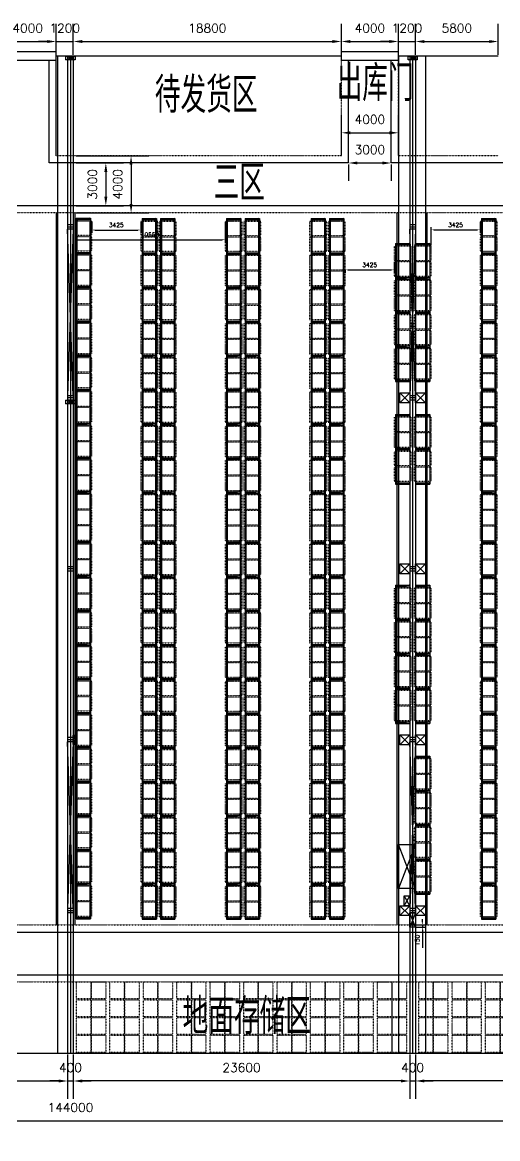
# Model space of a CAD drawing. Header units: millimetres. Extents: x 6622 to 532820, y 3370 to 359312.
# Drawn here: x 78485 to 111822, y 3370 to 81758 of the extents above; entities that cross this region are included whole.
import ezdxf

# ---------------------------------------------------------------- set-up
doc = ezdxf.new("R2010")
doc.units = ezdxf.units.MM
doc.linetypes.add('ACAD_ISO03W100', pattern=[30, 12, -18])
doc.styles.get("Standard").update_dxf_attribs({"font": 'txt', "bigfont": 'gbcbig.shx'})
doc.dimstyles.new('ISO-25', dxfattribs={"dimtxt": 625, "dimasz": 625, "dimexe": 1250, "dimexo": 100, "dimgap": 625, "dimtad": 1, "dimtxsty": 'Standard', "dimcen": 2.5, "dimadec": 0, "dimazin": 0, "dimtfac": 1, "dimtmove": 0, "dimatfit": 3, "dimfxl": 1, "dimarcsym": 0})
doc.dimstyles.new('副本 ISO-25', dxfattribs={"dimtxt": 300, "dimasz": 200, "dimexe": 200, "dimexo": 25, "dimgap": 200, "dimtad": 1, "dimtxsty": 'Standard', "dimcen": 2.5, "dimadec": 0, "dimazin": 0, "dimtfac": 1, "dimtmove": 0, "dimatfit": 3, "dimfxl": 1, "dimarcsym": 0})

# ---------------------------------------------------------------- blocks, each defined once
blk = doc.blocks.new('*D13')
at = {"color": 0, "lineweight": -2, "transparency": 16777216}
for p, q in [((101360, 71780), (101360, 70630)), ((101985, 71880), (103735, 71880)), ((104360, 71780), (104360, 70630))]:
    blk.add_line(p, q, dxfattribs=at)
at = {"color": 0, "transparency": 16777216}
for points in [[(101985, 71984), (101985, 71776), (101360, 71880)], [(103735, 71984), (103735, 71776), (104360, 71880)]]:
    blk.add_solid(points, dxfattribs=at)
at = {"layer": 'Defpoints', "color": 0, "transparency": 16777216}
for p in [(101360, 71880), (104360, 71880), (104360, 71880)]:
    blk.add_point(p, dxfattribs=at)
at = {"color": 0, "transparency": 16777216, "insert": (102860, 72817), "char_height": 625, "attachment_point": 5}
blk.add_mtext('3000', dxfattribs=at)
blk = doc.blocks.new('*D14')
at = {"color": 0, "lineweight": -2, "transparency": 16777216}
for p, q in [((100860, 72480), (100860, 75250)), ((104860, 72480), (104860, 75250)), ((101485, 74000), (104235, 74000))]:
    blk.add_line(p, q, dxfattribs=at)
at = {"color": 0, "transparency": 16777216}
for points in [[(101485, 74104), (101485, 73896), (100860, 74000)], [(104235, 74104), (104235, 73896), (104860, 74000)]]:
    blk.add_solid(points, dxfattribs=at)
at = {"layer": 'Defpoints', "color": 0, "transparency": 16777216}
for p in [(104860, 74000), (100860, 72380), (104860, 72380)]:
    blk.add_point(p, dxfattribs=at)
at = {"color": 0, "transparency": 16777216, "insert": (102860, 74938), "char_height": 625, "attachment_point": 5}
blk.add_mtext('4000', dxfattribs=at)
blk = doc.blocks.new('*D16')
at = {"color": 0, "lineweight": -2, "transparency": 16777216}
for p, q in [((76860, 79780), (76860, 81660)), ((80860, 79780), (80860, 81660)), ((77485, 80410), (80235, 80410))]:
    blk.add_line(p, q, dxfattribs=at)
at = {"color": 0, "transparency": 16777216}
for points in [[(77485, 80514), (77485, 80306), (76860, 80410)], [(80235, 80514), (80235, 80306), (80860, 80410)]]:
    blk.add_solid(points, dxfattribs=at)
at = {"layer": 'Defpoints', "color": 0, "transparency": 16777216}
for p in [(80860, 80410), (76860, 79680), (80860, 79680)]:
    blk.add_point(p, dxfattribs=at)
at = {"color": 0, "transparency": 16777216, "insert": (78860, 81348), "char_height": 625, "attachment_point": 5}
blk.add_mtext('4000', dxfattribs=at)
blk = doc.blocks.new('*D17')
at = {"color": 0, "lineweight": -2, "transparency": 16777216}
for p, q in [((80860, 79480), (80860, 81660)), ((82060, 79480), (82060, 81660)), ((80235, 80410), (79610, 80410)), ((80860, 80410), (82060, 80410)), ((82685, 80410), (83310, 80410))]:
    blk.add_line(p, q, dxfattribs=at)
at = {"color": 0, "transparency": 16777216}
for points in [[(80235, 80514), (80235, 80306), (80860, 80410)], [(82685, 80514), (82685, 80306), (82060, 80410)]]:
    blk.add_solid(points, dxfattribs=at)
at = {"layer": 'Defpoints', "color": 0, "transparency": 16777216}
for p in [(82060, 80410), (80860, 79380), (82060, 79380)]:
    blk.add_point(p, dxfattribs=at)
at = {"color": 0, "transparency": 16777216, "insert": (81460, 81348), "char_height": 625, "attachment_point": 5}
blk.add_mtext('1200', dxfattribs=at)
blk = doc.blocks.new('*D18')
at = {"color": 0, "lineweight": -2, "transparency": 16777216}
for p, q in [((82060, 79480), (82060, 81660)), ((100860, 79480), (100860, 81660)), ((82685, 80410), (100235, 80410))]:
    blk.add_line(p, q, dxfattribs=at)
at = {"color": 0, "transparency": 16777216}
for points in [[(82685, 80514), (82685, 80306), (82060, 80410)], [(100235, 80514), (100235, 80306), (100860, 80410)]]:
    blk.add_solid(points, dxfattribs=at)
at = {"layer": 'Defpoints', "color": 0, "transparency": 16777216}
for p in [(100860, 80410), (82060, 79380), (100860, 79380)]:
    blk.add_point(p, dxfattribs=at)
at = {"color": 0, "transparency": 16777216, "insert": (91460, 81348), "char_height": 625, "attachment_point": 5}
blk.add_mtext('18800', dxfattribs=at)
blk = doc.blocks.new('*D19')
at = {"color": 0, "lineweight": -2, "transparency": 16777216}
for p, q in [((100860, 79780), (100860, 81660)), ((104860, 79780), (104860, 81660)), ((101485, 80410), (104235, 80410))]:
    blk.add_line(p, q, dxfattribs=at)
at = {"color": 0, "transparency": 16777216}
for points in [[(101485, 80514), (101485, 80306), (100860, 80410)], [(104235, 80514), (104235, 80306), (104860, 80410)]]:
    blk.add_solid(points, dxfattribs=at)
at = {"layer": 'Defpoints', "color": 0, "transparency": 16777216}
for p in [(104860, 80410), (100860, 79680), (104860, 79680)]:
    blk.add_point(p, dxfattribs=at)
at = {"color": 0, "transparency": 16777216, "insert": (102860, 81348), "char_height": 625, "attachment_point": 5}
blk.add_mtext('4000', dxfattribs=at)
blk = doc.blocks.new('*D20')
at = {"color": 0, "lineweight": -2, "transparency": 16777216}
for p, q in [((104860, 79480), (104860, 81660)), ((106060, 79480), (106060, 81660)), ((104235, 80410), (103610, 80410)), ((104860, 80410), (106060, 80410)), ((106685, 80410), (107310, 80410))]:
    blk.add_line(p, q, dxfattribs=at)
at = {"color": 0, "transparency": 16777216}
for points in [[(104235, 80514), (104235, 80306), (104860, 80410)], [(106685, 80514), (106685, 80306), (106060, 80410)]]:
    blk.add_solid(points, dxfattribs=at)
at = {"layer": 'Defpoints', "color": 0, "transparency": 16777216}
for p in [(106060, 80410), (104860, 79380), (106060, 79380)]:
    blk.add_point(p, dxfattribs=at)
at = {"color": 0, "transparency": 16777216, "insert": (105460, 81348), "char_height": 625, "attachment_point": 5}
blk.add_mtext('1200', dxfattribs=at)
blk = doc.blocks.new('*D21')
at = {"color": 0, "lineweight": -2, "transparency": 16777216}
for p, q in [((106060, 79480), (106060, 81660)), ((111860, 79480), (111860, 81660)), ((106685, 80410), (111235, 80410))]:
    blk.add_line(p, q, dxfattribs=at)
at = {"color": 0, "transparency": 16777216}
for points in [[(106685, 80514), (106685, 80306), (106060, 80410)], [(111235, 80514), (111235, 80306), (111860, 80410)]]:
    blk.add_solid(points, dxfattribs=at)
at = {"layer": 'Defpoints', "color": 0, "transparency": 16777216}
for p in [(111860, 80410), (106060, 79380), (111860, 79380)]:
    blk.add_point(p, dxfattribs=at)
at = {"color": 0, "transparency": 16777216, "insert": (108960, 81348), "char_height": 625, "attachment_point": 5}
blk.add_mtext('5800', dxfattribs=at)
blk = doc.blocks.new('*D39')
at = {"color": 0, "lineweight": -2, "transparency": 16777216}
for p, q in [((106060, 9280), (106060, 6170)), ((129660, 9280), (129660, 6170)), ((129035, 7420), (106685, 7420))]:
    blk.add_line(p, q, dxfattribs=at)
at = {"color": 0, "transparency": 16777216}
for points in [[(106685, 7524), (106685, 7316), (106060, 7420)], [(129035, 7524), (129035, 7316), (129660, 7420)]]:
    blk.add_solid(points, dxfattribs=at)
at = {"layer": 'Defpoints', "color": 0, "transparency": 16777216}
for p in [(106060, 9380), (129660, 9380), (106060, 7420)]:
    blk.add_point(p, dxfattribs=at)
at = {"color": 0, "transparency": 16777216, "insert": (117860, 8358), "char_height": 625, "attachment_point": 5}
blk.add_mtext('23600', dxfattribs=at)
blk = doc.blocks.new('*D40')
at = {"color": 0, "lineweight": -2, "transparency": 16777216}
for p, q in [((82060, 9280), (82060, 6170)), ((105660, 9280), (105660, 6170)), ((105035, 7420), (82685, 7420))]:
    blk.add_line(p, q, dxfattribs=at)
at = {"color": 0, "transparency": 16777216}
for points in [[(82685, 7524), (82685, 7316), (82060, 7420)], [(105035, 7524), (105035, 7316), (105660, 7420)]]:
    blk.add_solid(points, dxfattribs=at)
at = {"layer": 'Defpoints', "color": 0, "transparency": 16777216}
for p in [(82060, 9380), (105660, 9380), (82060, 7420)]:
    blk.add_point(p, dxfattribs=at)
at = {"color": 0, "transparency": 16777216, "insert": (93860, 8358), "char_height": 625, "attachment_point": 5}
blk.add_mtext('23600', dxfattribs=at)
blk = doc.blocks.new('*D41')
at = {"color": 0, "lineweight": -2, "transparency": 16777216}
for p, q in [((105660, 9280), (105660, 6170)), ((106060, 9280), (106060, 6170)), ((105035, 7420), (104410, 7420)), ((105660, 7420), (106060, 7420)), ((106685, 7420), (107310, 7420))]:
    blk.add_line(p, q, dxfattribs=at)
at = {"color": 0, "transparency": 16777216}
for points in [[(105035, 7524), (105035, 7316), (105660, 7420)], [(106685, 7524), (106685, 7316), (106060, 7420)]]:
    blk.add_solid(points, dxfattribs=at)
at = {"layer": 'Defpoints', "color": 0, "transparency": 16777216}
for p in [(105660, 9380), (106060, 9380), (106060, 7420)]:
    blk.add_point(p, dxfattribs=at)
at = {"color": 0, "transparency": 16777216, "insert": (105860, 8358), "char_height": 625, "attachment_point": 5}
blk.add_mtext('400', dxfattribs=at)
blk = doc.blocks.new('*D42')
at = {"color": 0, "lineweight": -2, "transparency": 16777216}
for p, q in [((58060, 9280), (58060, 6170)), ((81660, 9280), (81660, 6170)), ((58685, 7420), (81035, 7420))]:
    blk.add_line(p, q, dxfattribs=at)
at = {"color": 0, "transparency": 16777216}
for points in [[(58685, 7524), (58685, 7316), (58060, 7420)], [(81035, 7524), (81035, 7316), (81660, 7420)]]:
    blk.add_solid(points, dxfattribs=at)
at = {"layer": 'Defpoints', "color": 0, "transparency": 16777216}
for p in [(58060, 9380), (81660, 9380), (81660, 7420)]:
    blk.add_point(p, dxfattribs=at)
at = {"color": 0, "transparency": 16777216, "insert": (69860, 8358), "char_height": 625, "attachment_point": 5}
blk.add_mtext('23600', dxfattribs=at)
blk = doc.blocks.new('*D43')
at = {"color": 0, "lineweight": -2, "transparency": 16777216}
for p, q in [((81660, 9280), (81660, 6170)), ((82060, 9280), (82060, 6170)), ((81035, 7420), (80410, 7420)), ((81660, 7420), (82060, 7420)), ((82685, 7420), (83310, 7420))]:
    blk.add_line(p, q, dxfattribs=at)
at = {"color": 0, "transparency": 16777216}
for points in [[(81035, 7524), (81035, 7316), (81660, 7420)], [(82685, 7524), (82685, 7316), (82060, 7420)]]:
    blk.add_solid(points, dxfattribs=at)
at = {"layer": 'Defpoints', "color": 0, "transparency": 16777216}
for p in [(81660, 9380), (82060, 9380), (82060, 7420)]:
    blk.add_point(p, dxfattribs=at)
at = {"color": 0, "transparency": 16777216, "insert": (81860, 8358), "char_height": 625, "attachment_point": 5}
blk.add_mtext('400', dxfattribs=at)
blk = doc.blocks.new('*D46')
at = {"color": 0, "lineweight": -2, "transparency": 16777216}
for p, q in [((82260, 71880), (85590, 71880)), ((84340, 71255), (84340, 69505)), ((82260, 68880), (85590, 68880))]:
    blk.add_line(p, q, dxfattribs=at)
at = {"color": 0, "transparency": 16777216}
for points in [[(84236, 71255), (84444, 71255), (84340, 71880)], [(84236, 69505), (84444, 69505), (84340, 68880)]]:
    blk.add_solid(points, dxfattribs=at)
at = {"layer": 'Defpoints', "color": 0, "transparency": 16777216}
for p in [(82160, 71880), (82160, 68880), (84340, 68880)]:
    blk.add_point(p, dxfattribs=at)
at = {"color": 0, "transparency": 16777216, "insert": (83402, 70380), "char_height": 625, "attachment_point": 5, "rotation": 90}
blk.add_mtext('3000', dxfattribs=at)
blk = doc.blocks.new('*D47')
at = {"color": 0, "lineweight": -2, "transparency": 16777216}
for p, q in [((82260, 72380), (87360, 72380)), ((86110, 71755), (86110, 69005)), ((82260, 68380), (87360, 68380))]:
    blk.add_line(p, q, dxfattribs=at)
at = {"color": 0, "transparency": 16777216}
for points in [[(86006, 71755), (86214, 71755), (86110, 72380)], [(86006, 69005), (86214, 69005), (86110, 68380)]]:
    blk.add_solid(points, dxfattribs=at)
at = {"layer": 'Defpoints', "color": 0, "transparency": 16777216}
for p in [(82160, 72380), (82160, 68380), (86110, 68380)]:
    blk.add_point(p, dxfattribs=at)
at = {"color": 0, "transparency": 16777216, "insert": (85172, 70380), "char_height": 625, "attachment_point": 5, "rotation": 90}
blk.add_mtext('4000', dxfattribs=at)
blk = doc.blocks.new('*D50')
at = {"color": 0, "lineweight": -2, "transparency": 16777216}
for p, q in [((9860, 9280), (9860, 3370)), ((153860, 9280), (153860, 3370)), ((10485, 4620), (153235, 4620))]:
    blk.add_line(p, q, dxfattribs=at)
at = {"color": 0, "transparency": 16777216}
for points in [[(10485, 4724), (10485, 4516), (9860, 4620)], [(153235, 4724), (153235, 4516), (153860, 4620)]]:
    blk.add_solid(points, dxfattribs=at)
at = {"layer": 'Defpoints', "color": 0, "transparency": 16777216}
for p in [(9860, 9380), (153860, 9380), (153860, 4620)]:
    blk.add_point(p, dxfattribs=at)
at = {"color": 0, "transparency": 16777216, "insert": (81860, 5558), "char_height": 625, "attachment_point": 5}
blk.add_mtext('144000', dxfattribs=at)
blk = doc.blocks.new('地面托盘')
at = {"color": 3, "linetype": 'ACAD_ISO03W100'}
for points in [[(62730, -1440), (62730, -240), (63730, -240), (63730, -1440)], [(63775, -1440), (63775, -240), (64775, -240), (64775, -1440)], [(65075, -1440), (65075, -240), (66075, -240), (66075, -1440)], [(66120, -1440), (66120, -240), (67120, -240), (67120, -1440)], [(67420, -1440), (67420, -240), (68420, -240), (68420, -1440)], [(68465, -1440), (68465, -240), (69465, -240), (69465, -1440)], [(69765, -1440), (69765, -240), (70765, -240), (70765, -1440)], [(70810, -1440), (70810, -240), (71810, -240), (71810, -1440)], [(72110, -1440), (72110, -240), (73110, -240), (73110, -1440)], [(73155, -1440), (73155, -240), (74155, -240), (74155, -1440)], [(74455, -1440), (74455, -240), (75455, -240), (75455, -1440)], [(75500, -1440), (75500, -240), (76500, -240), (76500, -1440)], [(76800, -1440), (76800, -240), (77800, -240), (77800, -1440)], [(77845, -1440), (77845, -240), (78845, -240), (78845, -1440)], [(79145, -1440), (79145, -240), (80145, -240), (80145, -1440)], [(80190, -1440), (80190, -240), (81190, -240), (81190, -1440)], [(81490, -1440), (81490, -240), (82490, -240), (82490, -1440)], [(82535, -1440), (82535, -240), (83535, -240), (83535, -1440)], [(83835, -1440), (83835, -240), (84835, -240), (84835, -1440)], [(84880, -1440), (84880, -240), (85880, -240), (85880, -1440)], [(62730, -2690), (62730, -1490), (63730, -1490), (63730, -2690)], [(63775, -2690), (63775, -1490), (64775, -1490), (64775, -2690)], [(65075, -2690), (65075, -1490), (66075, -1490), (66075, -2690)], [(66120, -2690), (66120, -1490), (67120, -1490), (67120, -2690)], [(67420, -2690), (67420, -1490), (68420, -1490), (68420, -2690)], [(68465, -2690), (68465, -1490), (69465, -1490), (69465, -2690)], [(69765, -2690), (69765, -1490), (70765, -1490), (70765, -2690)], [(70810, -2690), (70810, -1490), (71810, -1490), (71810, -2690)], [(72110, -2690), (72110, -1490), (73110, -1490), (73110, -2690)], [(73155, -2690), (73155, -1490), (74155, -1490), (74155, -2690)], [(74455, -2690), (74455, -1490), (75455, -1490), (75455, -2690)], [(75500, -2690), (75500, -1490), (76500, -1490), (76500, -2690)], [(76800, -2690), (76800, -1490), (77800, -1490), (77800, -2690)], [(77845, -2690), (77845, -1490), (78845, -1490), (78845, -2690)], [(79145, -2690), (79145, -1490), (80145, -1490), (80145, -2690)], [(80190, -2690), (80190, -1490), (81190, -1490), (81190, -2690)], [(81490, -2690), (81490, -1490), (82490, -1490), (82490, -2690)], [(82535, -2690), (82535, -1490), (83535, -1490), (83535, -2690)], [(83835, -2690), (83835, -1490), (84835, -1490), (84835, -2690)], [(84880, -2690), (84880, -1490), (85880, -1490), (85880, -2690)], [(62730, -3940), (62730, -2740), (63730, -2740), (63730, -3940)], [(63775, -3940), (63775, -2740), (64775, -2740), (64775, -3940)], [(65075, -3940), (65075, -2740), (66075, -2740), (66075, -3940)], [(66120, -3940), (66120, -2740), (67120, -2740), (67120, -3940)], [(67420, -3940), (67420, -2740), (68420, -2740), (68420, -3940)], [(68465, -3940), (68465, -2740), (69465, -2740), (69465, -3940)], [(69765, -3940), (69765, -2740), (70765, -2740), (70765, -3940)], [(70810, -3940), (70810, -2740), (71810, -2740), (71810, -3940)], [(72110, -3940), (72110, -2740), (73110, -2740), (73110, -3940)], [(73155, -3940), (73155, -2740), (74155, -2740), (74155, -3940)], [(74455, -3940), (74455, -2740), (75455, -2740), (75455, -3940)], [(75500, -3940), (75500, -2740), (76500, -2740), (76500, -3940)], [(76800, -3940), (76800, -2740), (77800, -2740), (77800, -3940)], [(77845, -3940), (77845, -2740), (78845, -2740), (78845, -3940)], [(79145, -3940), (79145, -2740), (80145, -2740), (80145, -3940)], [(80190, -3940), (80190, -2740), (81190, -2740), (81190, -3940)], [(81490, -3940), (81490, -2740), (82490, -2740), (82490, -3940)], [(82535, -3940), (82535, -2740), (83535, -2740), (83535, -3940)], [(83835, -3940), (83835, -2740), (84835, -2740), (84835, -3940)], [(84880, -3940), (84880, -2740), (85880, -2740), (85880, -3940)], [(62730, -5190), (62730, -3990), (63730, -3990), (63730, -5190)], [(63775, -5190), (63775, -3990), (64775, -3990), (64775, -5190)], [(65075, -5190), (65075, -3990), (66075, -3990), (66075, -5190)], [(66120, -5190), (66120, -3990), (67120, -3990), (67120, -5190)], [(67420, -5190), (67420, -3990), (68420, -3990), (68420, -5190)], [(68465, -5190), (68465, -3990), (69465, -3990), (69465, -5190)], [(69765, -5190), (69765, -3990), (70765, -3990), (70765, -5190)], [(70810, -5190), (70810, -3990), (71810, -3990), (71810, -5190)], [(72110, -5190), (72110, -3990), (73110, -3990), (73110, -5190)], [(73155, -5190), (73155, -3990), (74155, -3990), (74155, -5190)], [(74455, -5190), (74455, -3990), (75455, -3990), (75455, -5190)], [(75500, -5190), (75500, -3990), (76500, -3990), (76500, -5190)], [(76800, -5190), (76800, -3990), (77800, -3990), (77800, -5190)], [(77845, -5190), (77845, -3990), (78845, -3990), (78845, -5190)], [(79145, -5190), (79145, -3990), (80145, -3990), (80145, -5190)], [(80190, -5190), (80190, -3990), (81190, -3990), (81190, -5190)], [(81490, -5190), (81490, -3990), (82490, -3990), (82490, -5190)], [(82535, -5190), (82535, -3990), (83535, -3990), (83535, -5190)], [(83835, -5190), (83835, -3990), (84835, -3990), (84835, -5190)], [(84880, -5190), (84880, -3990), (85880, -3990), (85880, -5190)]]:
    blk.add_lwpolyline(points, close=True, dxfattribs=at)
blk = doc.blocks.new('*D94')
at = {"color": 0, "lineweight": -2, "transparency": 16777216}
for p, q in [((106085, 18380), (106740, 18380)), ((106085, 18230), (106740, 18230)), ((106540, 18580), (106540, 18780)), ((106540, 18380), (106540, 18230)), ((106540, 18030), (106540, 16780))]:
    blk.add_line(p, q, dxfattribs=at)
at = {"color": 0, "transparency": 16777216}
for points in [[(106507, 18580), (106573, 18580), (106540, 18380)], [(106507, 18030), (106573, 18030), (106540, 18230)]]:
    blk.add_solid(points, dxfattribs=at)
at = {"layer": 'Defpoints', "color": 0, "transparency": 16777216}
for p in [(106060, 18380), (106060, 18230), (106540, 18230)]:
    blk.add_point(p, dxfattribs=at)
at = {"color": 0, "transparency": 16777216, "insert": (106190, 17305), "char_height": 300, "attachment_point": 5, "rotation": 90}
blk.add_mtext('150', dxfattribs=at)
blk = doc.blocks.new('货架')
at = {"color": 6}
for p, q in [((213640, 135175), (214640, 135175)), ((213640, 135175), (213640, 115875)), ((213640, 135075), (214640, 135075)), ((213690, 135175), (213690, 115875)), ((213690, 135175), (214590, 135075)), ((214590, 135175), (213690, 135075)), ((214590, 135175), (214590, 115875)), ((214640, 135175), (214640, 115875)), ((213640, 132775), (214640, 132775)), ((213640, 132675), (214640, 132675)), ((213690, 132775), (214590, 132675)), ((214590, 132775), (213690, 132675)), ((213640, 130375), (214640, 130375)), ((213640, 130275), (214640, 130275)), ((213690, 130375), (214590, 130275)), ((214590, 130375), (213690, 130275)), ((213640, 127975), (214640, 127975)), ((213640, 127875), (214640, 127875)), ((213690, 127975), (214590, 127875)), ((214590, 127975), (213690, 127875)), ((213640, 125575), (214640, 125575)), ((213640, 125475), (214640, 125475)), ((213690, 125575), (214590, 125475)), ((214590, 125575), (213690, 125475)), ((213640, 123175), (214640, 123175)), ((213640, 123075), (214640, 123075)), ((213690, 123175), (214590, 123075)), ((214590, 123175), (213690, 123075)), ((213640, 120775), (214640, 120775)), ((213690, 120775), (214590, 120675)), ((214590, 120775), (213690, 120675)), ((213640, 120675), (214640, 120675)), ((213640, 118375), (214640, 118375)), ((213690, 118375), (214590, 118275)), ((214590, 118375), (213690, 118275)), ((213640, 118275), (214640, 118275)), ((213640, 112475), (213640, 85975)), ((213690, 112475), (213690, 85975)), ((214590, 112475), (214590, 85975)), ((214640, 112475), (214640, 85975)), ((213640, 110075), (214640, 110075)), ((213640, 109975), (214640, 109975)), ((213690, 110075), (214590, 109975)), ((214590, 110075), (213690, 109975)), ((213640, 107675), (214640, 107675)), ((213640, 107575), (214640, 107575)), ((213690, 107675), (214590, 107575)), ((214590, 107675), (213690, 107575)), ((213640, 105275), (214640, 105275)), ((213640, 105175), (214640, 105175)), ((213690, 105275), (214590, 105175)), ((214590, 105275), (213690, 105175)), ((213640, 102875), (214640, 102875)), ((213640, 102775), (214640, 102775)), ((213690, 102875), (214590, 102775)), ((214590, 102875), (213690, 102775)), ((213640, 100475), (214640, 100475)), ((213640, 100375), (214640, 100375)), ((213690, 100475), (214590, 100375)), ((214590, 100475), (213690, 100375)), ((213640, 98075), (214640, 98075)), ((213690, 98075), (214590, 97975)), ((214590, 98075), (213690, 97975)), ((213640, 97975), (214640, 97975)), ((213640, 95675), (214640, 95675)), ((213690, 95675), (214590, 95575)), ((214590, 95675), (213690, 95575)), ((213640, 95575), (214640, 95575)), ((213640, 93275), (214640, 93275)), ((213640, 93175), (214640, 93175)), ((213690, 93275), (214590, 93175)), ((214590, 93275), (213690, 93175)), ((213640, 90875), (214640, 90875)), ((213640, 90775), (214640, 90775)), ((213690, 90875), (214590, 90775)), ((214590, 90875), (213690, 90775)), ((213640, 88475), (214640, 88475)), ((213640, 88375), (214640, 88375)), ((213690, 88475), (214590, 88375)), ((214590, 88475), (213690, 88375)), ((213640, 86075), (214640, 86075)), ((213640, 85975), (214640, 85975)), ((213690, 86075), (214590, 85975)), ((214590, 86075), (213690, 85975))]:
    blk.add_line(p, q, dxfattribs=at)
at = {"color": 5}
for p, q in [((213640, 115975), (214640, 115975)), ((213640, 115875), (214640, 115875)), ((213640, 115875), (213640, 112475)), ((213690, 115975), (214590, 115875)), ((214590, 115975), (213690, 115875)), ((213690, 115875), (213690, 112475)), ((214590, 115875), (214590, 112475)), ((214640, 115875), (214640, 112475)), ((213640, 112475), (214640, 112475)), ((213640, 112375), (214640, 112375)), ((213690, 112475), (214590, 112375)), ((214590, 112475), (213690, 112375))]:
    blk.add_line(p, q, dxfattribs=at)
at = {"color": 3, "linetype": 'ACAD_ISO03W100'}
for points in [[(213540, 134975), (213540, 133975), (214740, 133975), (214740, 134975)], [(213540, 133875), (213540, 132875), (214740, 132875), (214740, 133875)], [(213540, 132575), (213540, 131575), (214740, 131575), (214740, 132575)], [(213540, 131475), (213540, 130475), (214740, 130475), (214740, 131475)], [(213540, 130175), (213540, 129175), (214740, 129175), (214740, 130175)], [(213540, 129075), (213540, 128075), (214740, 128075), (214740, 129075)], [(213540, 127775), (213540, 126775), (214740, 126775), (214740, 127775)], [(213540, 126675), (213540, 125675), (214740, 125675), (214740, 126675)], [(213540, 125375), (213540, 124375), (214740, 124375), (214740, 125375)], [(213540, 124275), (213540, 123275), (214740, 123275), (214740, 124275)], [(213540, 122975), (213540, 121975), (214740, 121975), (214740, 122975)], [(213540, 121875), (213540, 120875), (214740, 120875), (214740, 121875)], [(213540, 120575), (213540, 119575), (214740, 119575), (214740, 120575)], [(213540, 119475), (213540, 118475), (214740, 118475), (214740, 119475)], [(213540, 118175), (213540, 117175), (214740, 117175), (214740, 118175)], [(213540, 117075), (213540, 116075), (214740, 116075), (214740, 117075)], [(213540, 115775), (213540, 114775), (214740, 114775), (214740, 115775)], [(213540, 114675), (213540, 113675), (214740, 113675), (214740, 114675)], [(213540, 113575), (213540, 112575), (214740, 112575), (214740, 113575)], [(213540, 112275), (213540, 111275), (214740, 111275), (214740, 112275)], [(213540, 111175), (213540, 110175), (214740, 110175), (214740, 111175)], [(213540, 109875), (213540, 108875), (214740, 108875), (214740, 109875)], [(213540, 108775), (213540, 107775), (214740, 107775), (214740, 108775)], [(213540, 107475), (213540, 106475), (214740, 106475), (214740, 107475)], [(213540, 106375), (213540, 105375), (214740, 105375), (214740, 106375)], [(213540, 105075), (213540, 104075), (214740, 104075), (214740, 105075)], [(213540, 103975), (213540, 102975), (214740, 102975), (214740, 103975)], [(213540, 102675), (213540, 101675), (214740, 101675), (214740, 102675)], [(213540, 101575), (213540, 100575), (214740, 100575), (214740, 101575)], [(213540, 100275), (213540, 99275), (214740, 99275), (214740, 100275)], [(213540, 99175), (213540, 98175), (214740, 98175), (214740, 99175)], [(213540, 97875), (213540, 96875), (214740, 96875), (214740, 97875)], [(213540, 96775), (213540, 95775), (214740, 95775), (214740, 96775)], [(213540, 95475), (213540, 94475), (214740, 94475), (214740, 95475)], [(213540, 94375), (213540, 93375), (214740, 93375), (214740, 94375)], [(213540, 93075), (213540, 92075), (214740, 92075), (214740, 93075)], [(213540, 91975), (213540, 90975), (214740, 90975), (214740, 91975)], [(213540, 90675), (213540, 89675), (214740, 89675), (214740, 90675)], [(213540, 89575), (213540, 88575), (214740, 88575), (214740, 89575)], [(213540, 88275), (213540, 87275), (214740, 87275), (214740, 88275)], [(213540, 87175), (213540, 86175), (214740, 86175), (214740, 87175)]]:
    blk.add_lwpolyline(points, close=True, dxfattribs=at)
blk = doc.blocks.new('*D96')
at = {"color": 0, "lineweight": -2, "transparency": 16777216}
for p, q in [((83360, 67780), (83360, 66975)), ((86785, 67755), (86785, 66975)), ((83560, 67175), (86585, 67175))]:
    blk.add_line(p, q, dxfattribs=at)
at = {"color": 0, "transparency": 16777216}
for points in [[(83560, 67208), (83560, 67142), (83360, 67175)], [(86585, 67208), (86585, 67142), (86785, 67175)]]:
    blk.add_solid(points, dxfattribs=at)
at = {"layer": 'Defpoints', "color": 0, "transparency": 16777216}
for p in [(83360, 67805), (86785, 67780), (86785, 67175)]:
    blk.add_point(p, dxfattribs=at)
at = {"color": 0, "transparency": 16777216, "insert": (85073, 67525), "char_height": 300, "attachment_point": 5}
blk.add_mtext('3425', dxfattribs=at)
blk = doc.blocks.new('*D97')
at = {"color": 0, "lineweight": -2, "transparency": 16777216}
for p, q in [((110585, 67755), (110585, 66985)), ((107160, 66080), (107160, 67385)), ((107360, 67185), (110385, 67185))]:
    blk.add_line(p, q, dxfattribs=at)
at = {"color": 0, "transparency": 16777216}
for points in [[(107360, 67218), (107360, 67152), (107160, 67185)], [(110385, 67218), (110385, 67152), (110585, 67185)]]:
    blk.add_solid(points, dxfattribs=at)
at = {"layer": 'Defpoints', "color": 0, "transparency": 16777216}
for p in [(110585, 67780), (110585, 67185), (107160, 66055)]:
    blk.add_point(p, dxfattribs=at)
at = {"color": 0, "transparency": 16777216, "insert": (108872, 67535), "char_height": 300, "attachment_point": 5}
blk.add_mtext('3425', dxfattribs=at)
blk = doc.blocks.new('梁下货架')
at = {"color": 6}
for p, q in [((104760, 67430), (104760, 57730)), ((104760, 67430), (105760, 67430)), ((104810, 67430), (105710, 67330)), ((105710, 67430), (104810, 67330)), ((105760, 67430), (105760, 57730)), ((104760, 67330), (105760, 67330)), ((104760, 65030), (105760, 65030)), ((104760, 64930), (105760, 64930)), ((104810, 65030), (105710, 64930)), ((105710, 65030), (104810, 64930)), ((104760, 62630), (105760, 62630)), ((104760, 62530), (105760, 62530)), ((104810, 62630), (105710, 62530)), ((105710, 62630), (104810, 62530)), ((104760, 60230), (105760, 60230)), ((104760, 60130), (105760, 60130)), ((104810, 60230), (105710, 60130)), ((105710, 60230), (104810, 60130)), ((104760, 57830), (105760, 57830)), ((104760, 57730), (105760, 57730)), ((104810, 57830), (105710, 57730)), ((105710, 57830), (104810, 57730))]:
    blk.add_line(p, q, dxfattribs=at)
at = {"color": 3, "linetype": 'ACAD_ISO03W100'}
for points in [[(104660, 67230), (104660, 66230), (105860, 66230), (105860, 67230)], [(104660, 66130), (104660, 65130), (105860, 65130), (105860, 66130)], [(104660, 64830), (104660, 63830), (105860, 63830), (105860, 64830)], [(104660, 63730), (104660, 62730), (105860, 62730), (105860, 63730)], [(104660, 62430), (104660, 61430), (105860, 61430), (105860, 62430)], [(104660, 61330), (104660, 60330), (105860, 60330), (105860, 61330)], [(104660, 60030), (104660, 59030), (105860, 59030), (105860, 60030)], [(104660, 58930), (104660, 57930), (105860, 57930), (105860, 58930)]]:
    blk.add_lwpolyline(points, close=True, dxfattribs=at)
blk = doc.blocks.new('梁下货架1')
at = {"color": 6}
for p, q in [((104660, 54230), (104660, 49330)), ((104660, 54230), (105660, 54230)), ((104660, 54130), (105660, 54130)), ((104710, 54230), (105610, 54130)), ((105610, 54230), (104710, 54130)), ((105660, 54230), (105660, 49330)), ((104660, 51830), (105660, 51830)), ((104710, 51830), (105610, 51730)), ((105610, 51830), (104710, 51730)), ((104660, 51730), (105660, 51730)), ((104660, 49430), (105660, 49430)), ((104710, 49430), (105610, 49330)), ((105610, 49430), (104710, 49330)), ((104660, 49330), (105660, 49330))]:
    blk.add_line(p, q, dxfattribs=at)
at = {"color": 3, "linetype": 'ACAD_ISO03W100'}
for points in [[(104560, 54030), (104560, 53030), (105760, 53030), (105760, 54030)], [(104560, 52930), (104560, 51930), (105760, 51930), (105760, 52930)], [(104560, 51630), (104560, 50630), (105760, 50630), (105760, 51630)], [(104560, 50530), (104560, 49530), (105760, 49530), (105760, 50530)]]:
    blk.add_lwpolyline(points, close=True, dxfattribs=at)
blk = doc.blocks.new('*D101')
at = {"color": 0, "lineweight": -2, "transparency": 16777216}
for p, q in [((101135, 64355), (101135, 64175)), ((101335, 64375), (104360, 64375)), ((104560, 64905), (104560, 64175))]:
    blk.add_line(p, q, dxfattribs=at)
at = {"color": 0, "transparency": 16777216}
for points in [[(101335, 64408), (101335, 64342), (101135, 64375)], [(104360, 64408), (104360, 64342), (104560, 64375)]]:
    blk.add_solid(points, dxfattribs=at)
at = {"layer": 'Defpoints', "color": 0, "transparency": 16777216}
for p in [(101135, 64380), (104560, 64930), (104560, 64375)]:
    blk.add_point(p, dxfattribs=at)
at = {"color": 0, "transparency": 16777216, "insert": (102848, 64725), "char_height": 300, "attachment_point": 5}
blk.add_mtext('3425', dxfattribs=at)
blk = doc.blocks.new('*D191')
at = {"color": 0, "lineweight": -2, "transparency": 16777216}
for p, q in [((82160, 67780), (82160, 66290)), ((92710, 67755), (92710, 66290)), ((82360, 66490), (92510, 66490))]:
    blk.add_line(p, q, dxfattribs=at)
at = {"color": 0, "transparency": 16777216}
for points in [[(82360, 66523), (82360, 66457), (82160, 66490)], [(92510, 66523), (92510, 66457), (92710, 66490)]]:
    blk.add_solid(points, dxfattribs=at)
at = {"layer": 'Defpoints', "color": 0, "transparency": 16777216}
for p in [(82160, 67805), (92710, 67780), (92710, 66490)]:
    blk.add_point(p, dxfattribs=at)
at = {"color": 0, "transparency": 16777216, "insert": (87435, 66840), "char_height": 300, "attachment_point": 5}
blk.add_mtext('10550', dxfattribs=at)

msp = doc.modelspace()

# ---------------------------------------------------------------- linework, layer by layer
for p, q in [((80860, 79680), (76860, 79680)), ((100859.998, 79380), (80860, 79380)), ((104859.998, 79679.876), (100859.998, 79679.876)), ((100859.998, 79079.876), (100859.998, 79679.876)), ((104859.998, 79079.876), (104859.998, 79679.876)), ((111860, 79380), (104859.998, 79380)), ((80860, 79080), (76860, 79080)), ((104859.998, 79079.876), (100859.998, 79079.876)), ((101359.998, 71880), (101359.998, 79079.876)), ((104359.998, 71880), (104359.998, 79079.876)), ((101359.998, 71880), (80360, 71880)), ((113360, 71880), (104359.998, 71880)), ((143360, 68880), (13360, 68880)), ((13360, 17880), (143360, 17880)), ((13360, 14872.819), (153560, 14872.819)), ((9860, 9380), (153860, 9380))]:
    msp.add_line(p, q)
at = {"color": 2, "linetype": 'Continuous'}
msp.add_line((80860, 72380), (80860, 79680), dxfattribs=at)
at = {"color": 1}
for p, q in [((80960, 79380), (80960, 9380)), ((104860, 79380), (104860, 9380)), ((106760, 79380), (106760, 9380)), ((106060, 19230), (105660, 18230)), ((106060, 18230), (105660, 19230))]:
    msp.add_line(p, q, dxfattribs=at)
at = {"color": 0}
for p, q in [((82185, 79130), (81535, 79380)), ((81535, 79130), (82185, 79380)), ((106185, 79130), (105535, 79380)), ((105535, 79130), (106185, 79380)), ((80360, 71880), (80360, 79080)), ((105660, 55030), (104960, 55730)), ((104960, 55030), (105660, 55730)), ((106760, 55030), (106060, 55730)), ((106060, 55030), (106760, 55730)), ((82185, 54980), (81535, 55230)), ((81535, 54980), (82185, 55230)), ((105660, 43030), (104960, 43730)), ((104960, 43030), (105660, 43730)), ((106760, 43030), (106060, 43730)), ((106060, 43030), (106760, 43730)), ((82310, 31055), (82060, 31705)), ((82060, 31055), (82310, 31705)), ((105660, 31030), (104960, 31730)), ((104960, 31030), (105660, 31730)), ((106760, 31030), (106060, 31730)), ((106060, 31030), (106760, 31730)), ((106060, 20930), (104860, 24030)), ((106060, 24030), (104860, 20930)), ((105660, 19730), (105260, 20430)), ((105260, 19730), (105660, 20430)), ((105660, 19030), (104960, 19730)), ((104960, 19030), (105660, 19730)), ((106760, 19030), (106060, 19730)), ((106060, 19030), (106760, 19730))]:
    msp.add_line(p, q, dxfattribs=at)
at = {"color": 4}
for p, q in [((81660, 79380), (81660, 9380)), ((81860, 79380), (81860, 9380)), ((82060, 79380), (82060, 9380)), ((105660, 79380), (105660, 9380)), ((105860, 79380), (105860, 9380)), ((106060, 79380), (106060, 9380)), ((82060, 67530), (81660, 67530)), ((106060, 67530), (105660, 67530)), ((82060, 67380), (81660, 67380)), ((82060, 67230), (81660, 67230)), ((82060, 67230), (81660, 55530)), ((82060, 55530), (81660, 67230)), ((106060, 67380), (105660, 67380)), ((106060, 67230), (105660, 67230)), ((106060, 55530), (105660, 67230)), ((106060, 67230), (105660, 55530)), ((82060, 55530), (81660, 55530)), ((82060, 55380), (81660, 55380)), ((82060, 55230), (81660, 55230)), ((106060, 55530), (105660, 55530)), ((106060, 55380), (105660, 55380)), ((106060, 55230), (105660, 55230)), ((82060, 43530), (81660, 43530)), ((82060, 43380), (81660, 43380)), ((82060, 43230), (81660, 43230)), ((106060, 43530), (105660, 43530)), ((106060, 43380), (105660, 43380)), ((106060, 43230), (105660, 43230)), ((82060, 31530), (81660, 31530)), ((82060, 31380), (81660, 31380)), ((106060, 31530), (105660, 31530)), ((106060, 31380), (105660, 31380)), ((82060, 31230), (81660, 31230)), ((82060, 19530), (81660, 31230)), ((82060, 31230), (81660, 19530)), ((106060, 31230), (105660, 31230)), ((106060, 19530), (105660, 31230)), ((106060, 31230), (105660, 19530)), ((82060, 19530), (81660, 19530)), ((82060, 19380), (81660, 19380)), ((82060, 19230), (81660, 19230)), ((106060, 19530), (105660, 19530)), ((106060, 19380), (105660, 19380)), ((106060, 19230), (105660, 19230))]:
    msp.add_line(p, q, dxfattribs=at)
at = {"color": 2, "linetype": 'ACAD_ISO03W100'}
for p, q in [((100859.998, 72380), (100859.998, 79079.876)), ((104859.998, 72380), (104859.998, 79079.876)), ((100859.998, 72380), (80860, 72380)), ((111860, 72380), (104859.998, 72380)), ((142860, 68380), (13860, 68380)), ((13860, 18380), (142860, 18380)), ((13860, 14380), (153560, 14380))]:
    msp.add_line(p, q, dxfattribs=at)
at = {"color": 2}
for p, q in [((80860, 68380), (80860, 18380)), ((82160, 68380), (82160, 18380)), ((104760, 68380), (104760, 18380)), ((106860, 68380), (106860, 18380))]:
    msp.add_line(p, q, dxfattribs=at)
at = {"color": 0}
for points in [[(81535, 79380), (82185, 79380), (82185, 79130), (81535, 79130)], [(105535, 79380), (106185, 79380), (106185, 79130), (105535, 79130)], [(104960, 55730), (105660, 55730), (105660, 55030), (104960, 55030)], [(106060, 55730), (106760, 55730), (106760, 55030), (106060, 55030)], [(81535, 55230), (82185, 55230), (82185, 54980), (81535, 54980)], [(104960, 43730), (105660, 43730), (105660, 43030), (104960, 43030)], [(106060, 43730), (106760, 43730), (106760, 43030), (106060, 43030)], [(82060, 31705), (82310, 31705), (82310, 31055), (82060, 31055)], [(104960, 31730), (105660, 31730), (105660, 31030), (104960, 31030)], [(106060, 31730), (106760, 31730), (106760, 31030), (106060, 31030)], [(104860, 24030), (106060, 24030), (106060, 20930), (104860, 20930)], [(105260, 20430), (105660, 20430), (105660, 19730), (105260, 19730)], [(104960, 19730), (105660, 19730), (105660, 19030), (104960, 19030)], [(106060, 19730), (106760, 19730), (106760, 19030), (106060, 19030)]]:
    msp.add_lwpolyline(points, close=True, dxfattribs=at)
at = {"color": 1}
msp.add_lwpolyline([(105660, 19230), (106060, 19230), (106060, 18230), (105660, 18230)], close=True, dxfattribs=at)

# ---------------------------------------------------------------- block references
at = {"color": 0}
for name, p in [('货架', (-131380, -67170)), ('货架', (-126755, -67195)), ('货架', (-125455, -67195)), ('货架', (-120830, -67195)), ('货架', (-119530, -67195)), ('货架', (-114905, -67195)), ('货架', (-113605, -67195)), ('货架', (-102955, -67195)), ('梁下货架', (-100, -1200)), ('梁下货架', (1300, -1200)), ('梁下货架1', (0, 0)), ('梁下货架1', (1400, 0)), ('梁下货架', (-100, -25200)), ('梁下货架', (1300, -25200)), ('梁下货架', (1300, -37200)), ('地面托盘', (19555, 14620)), ('地面托盘', (43555, 14620))]:
    msp.add_blockref(name, p, dxfattribs=at)

# ---------------------------------------------------------------- texts
at = {"color": 0, "char_height": 2500, "attachment_point": 1}
for s, insert, width in [('出库门', (100528.938, 78727.757), 7700.04118), ('待发货区', (87776.224, 77901.246), 7700.04118), ('三区', (91895.602, 71736.83), 4268.9301), ('地面存储区', (89727.011, 13211.768), 9090.33867)]:
    msp.add_mtext(s, dxfattribs=dict(at, insert=insert, width=width))

# ---------------------------------------------------------------- dimensions: what is measured, and where the dimension line sits
at = {"color": 0}
for base, p1, p2, dimstyle, picture, middle in [((80860, 80410), (76860, 79680), (80860, 79680), 'ISO-25', '*D16', (78860, 81347.5)), ((100859.998, 80410), (82060, 79380), (100859.998, 79380), 'ISO-25', '*D18', (91459.999, 81347.5)), ((104859.998, 80410), (100859.998, 79679.876), (104859.998, 79679.876), 'ISO-25', '*D19', (102859.998, 81347.5)), ((111860, 80410), (106060, 79380), (111860, 79380), 'ISO-25', '*D21', (108960, 81347.5)), ((92710, 66490), (82160, 67805), (92710, 67780), '副本 ISO-25', '*D191', (87435, 66840)), ((86785, 67175), (83360, 67805), (86785, 67780), '副本 ISO-25', '*D96', (85072.5, 67525)), ((110585, 67185), (107160, 66055), (110585, 67780), '副本 ISO-25', '*D97', (108872.5, 67535)), ((104560, 64375), (101135, 64380), (104560, 64930), '副本 ISO-25', '*D101', (102847.5, 64725)), ((153860, 4620), (9860, 9380), (153860, 9380), 'ISO-25', '*D50', (81860, 5557.5)), ((81660, 7420), (58060, 9380), (81660, 9380), 'ISO-25', '*D42', (69860, 8357.5)), ((82060, 7420), (105660, 9380), (82060, 9380), 'ISO-25', '*D40', (93860, 8357.5))]:
    dim = msp.add_linear_dim(base=base, p1=p1, p2=p2, dimstyle=dimstyle, dxfattribs=at)
    dim.commit()
    dim.dimension.update_dxf_attribs({"geometry": picture, "text_midpoint": middle})
for base, p1, p2, picture, middle in [((82060, 80410), (80860, 79380), (82060, 79380), '*D17', (81460, 80410)), ((106060, 80410), (104859.998, 79380), (106060, 79380), '*D20', (105459.999, 80410)), ((104859.998, 74000), (100859.998, 72380), (104859.998, 72380), '*D14', (102859.998, 74000)), ((104359.998, 71880), (101359.998, 71880), (104359.998, 71880), '*D13', (102859.998, 71880)), ((82060, 7420), (81660, 9380), (82060, 9380), '*D43', (81860, 7420)), ((106060, 7420), (105660, 9380), (106060, 9380), '*D41', (105860, 7420)), ((106060, 7420), (129660, 9380), (106060, 9380), '*D39', (117860, 7420))]:
    dim = msp.add_linear_dim(base=base, p1=p1, p2=p2, dimstyle='ISO-25', dxfattribs=at)
    dim.commit()
    dim.dimension.update_dxf_attribs({"geometry": picture, "text_midpoint": middle, "dimtype": 160})
for base, p1, p2, dimstyle, picture, middle in [((86110, 68380), (82160, 72380), (82160, 68380), 'ISO-25', '*D47', (85172.5, 70380)), ((106540, 18230), (106060, 18380), (106060, 18230), '副本 ISO-25', '*D94', (106190, 17305))]:
    dim = msp.add_linear_dim(base=base, p1=p1, p2=p2, angle=90, dimstyle=dimstyle, dxfattribs=at)
    dim.commit()
    dim.dimension.update_dxf_attribs({"geometry": picture, "text_midpoint": middle})
dim = msp.add_linear_dim(base=(84340, 68880), p1=(82160, 71880), p2=(82160, 68880), angle=90, dimstyle='ISO-25', dxfattribs=at)
dim.commit()
dim.dimension.update_dxf_attribs({"geometry": '*D46', "text_midpoint": (84340, 70380), "dimtype": 160})

doc.saveas('drawing.dxf')
